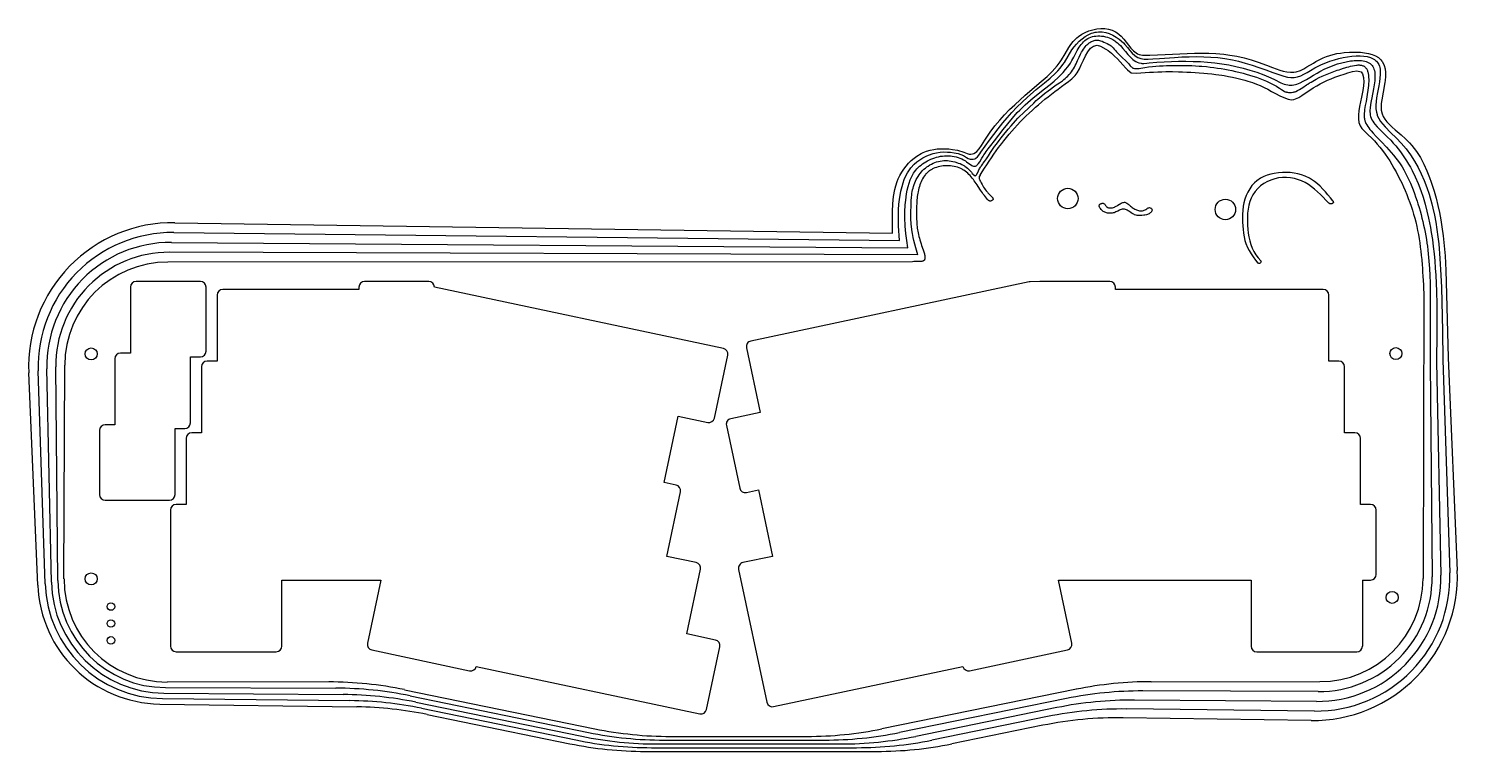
# Model space of a CAD drawing. Extents: x 1237 to 2260, y -732 to 1015.
# Drawn here: x 1865.1 to 2244.8, y 800.3 to 992.4 of the extents above; entities that cross this region are included whole.
import ezdxf

# ---------------------------------------------------------------- set-up
doc = ezdxf.new("R2010")
doc.units = 0

msp = doc.modelspace()

# ---------------------------------------------------------------- linework, layer by layer
for p, q in [((1903.69, 938.19), (2096.56, 936.08)), ((1904.02, 940.8), (2094.67, 938.06)), ((1903.09, 935.57), (2098.77, 934.17)), ((2099.99, 930.43), (1902.14, 930.34)), ((2101.41, 932.3), (1902.58, 932.97)), ((2235.92, 922.12), (2235.72, 846.26)), ((2239.28, 903.88), (2240.48, 847.2)), ((2241.01, 904.36), (2242.83, 847.78)), ((2242.4, 904.87), (2244.82, 848.44)), ((1867.57, 844.49), (1865.15, 900.92)), ((1869.53, 844.89), (1867.71, 901.47)), ((1871.17, 845.31), (1869.98, 901.99)), ((1872.85, 845.74), (1872.33, 902.49)), ((1874.53, 846.16), (1874.74, 902.94)), ((2237.6, 903.45), (2238.12, 846.7)), ((1901.52, 817.29), (1946.74, 817.14)), ((1944.88, 818.78), (1901.94, 818.76)), ((1965.02, 816.73), (2015.62, 806.35)), ((2143.57, 816.84), (2091.92, 806.32)), ((2163.49, 818.85), (2208.31, 818.86)), ((1899.96, 812.92), (1952.39, 812.17)), ((1900.69, 814.35), (1950.53, 813.82)), ((1901.09, 815.81), (1948.73, 815.44)), ((1966.51, 815.1), (2013.91, 805.37)), ((1968.05, 813.4), (2012.14, 804.36)), ((2140.97, 814.38), (2096.55, 805.34)), ((2207.37, 813.62), (2159.07, 813.97)), ((2207.87, 816.23), (2161.27, 816.39)), ((1969.56, 811.78), (2010.58, 803.36)), ((1971.06, 810.14), (2008.93, 802.37)), ((2138.4, 811.96), (2100.9, 804.33)), ((2135.89, 809.59), (2105.14, 803.33)), ((2205.94, 808.55), (2156.05, 809.26)), ((2206.85, 811.06), (2156.92, 811.6)), ((2134.67, 807.26), (2110.49, 802.34)), ((2030.68, 801.32), (2085.19, 801.32)), ((2032.24, 802.31), (2080.95, 802.31)), ((2034.02, 803.33), (2076.59, 803.33)), ((2035.73, 804.31), (2071.96, 804.31)), ((2029.03, 800.33), (2090.54, 800.33))]:
    msp.add_line(p, q)
at = {"color": 7, "linetype": 'Continuous', "lineweight": 25}
for p, q in [((1892.21, 923.71), (1892.21, 906.16)), ((1892.21, 923.71), (1892.21, 906.16)), ((1910.77, 925.21), (1893.71, 925.21)), ((1910.77, 925.21), (1893.71, 925.21)), ((1912.27, 906.65), (1912.27, 923.71)), ((1912.27, 906.65), (1912.27, 923.71)), ((1952.92, 923.07), (1916.73, 923.07)), ((1952.92, 923.07), (1916.73, 923.07)), ((1952.92, 923.71), (1952.92, 923.07)), ((1952.92, 923.71), (1952.92, 923.07)), ((1971.48, 925.21), (1954.42, 925.21)), ((1971.48, 925.21), (1954.42, 925.21)), ((1972.98, 923.7), (1972.98, 923.71)), ((1972.98, 923.7), (1972.98, 923.71)), ((2049.78, 907.37), (1972.98, 923.7)), ((2049.78, 907.37), (1972.98, 923.7)), ((2131.01, 925.07), (2057.07, 909.35)), ((2131.01, 925.07), (2057.07, 909.35)), ((2133.85, 925.21), (2131.26, 925.1)), ((2133.85, 925.21), (2131.26, 925.1)), ((2152.44, 925.21), (2133.91, 925.21)), ((2152.44, 925.21), (2133.91, 925.21)), ((2153.94, 923.07), (2153.94, 923.71)), ((2153.94, 923.07), (2153.94, 923.71)), ((2209.17, 923.07), (2153.94, 923.07)), ((2209.17, 923.07), (2153.94, 923.07)), ((1915.23, 921.57), (1915.23, 904.02)), ((1915.23, 921.57), (1915.23, 904.02)), ((2210.67, 904.02), (2210.67, 921.57)), ((2210.67, 904.02), (2210.67, 921.57)), ((2055.91, 907.58), (2059.56, 890.4)), ((2055.91, 907.58), (2059.56, 890.4)), ((1888.05, 904.66), (1888.05, 887.11)), ((1888.05, 904.66), (1888.05, 887.11)), ((1892.21, 906.16), (1889.55, 906.16)), ((1892.21, 906.16), (1889.55, 906.16)), ((1908.11, 905.15), (1910.77, 905.15)), ((1908.11, 887.6), (1908.11, 905.15)), ((1908.11, 905.15), (1910.77, 905.15)), ((1908.11, 887.6), (1908.11, 905.15)), ((1915.23, 904.02), (1912.57, 904.02)), ((1915.23, 904.02), (1912.57, 904.02)), ((2047.38, 888.91), (2050.93, 905.6)), ((2047.38, 888.91), (2050.93, 905.6)), ((2213.34, 904.02), (2210.67, 904.02)), ((2213.34, 904.02), (2210.67, 904.02)), ((1911.07, 902.52), (1911.07, 884.97)), ((1911.07, 902.52), (1911.07, 884.97)), ((2214.84, 884.97), (2214.84, 902.52)), ((2214.84, 884.97), (2214.84, 902.52)), ((2034, 871.77), (2037.75, 889.42)), ((2034, 871.77), (2037.75, 889.42)), ((2037.75, 889.42), (2045.6, 887.75)), ((2037.75, 889.42), (2045.6, 887.75)), ((2059.56, 890.4), (2051.72, 888.73)), ((2059.56, 890.4), (2051.72, 888.73)), ((1883.98, 885.61), (1883.98, 868.55)), ((1883.98, 885.61), (1883.98, 868.55)), ((1888.05, 887.11), (1885.48, 887.11)), ((1888.05, 887.11), (1885.48, 887.11)), ((1904.04, 886.1), (1906.61, 886.1)), ((1904.04, 868.55), (1904.04, 886.1)), ((1904.04, 886.1), (1906.61, 886.1)), ((1904.04, 868.55), (1904.04, 886.1)), ((1911.07, 884.97), (1908.5, 884.97)), ((1911.07, 884.97), (1908.5, 884.97)), ((2050.56, 886.96), (2054.11, 870.27)), ((2050.56, 886.96), (2054.11, 870.27)), ((2217.6, 884.97), (2214.84, 884.97)), ((2217.6, 884.97), (2214.84, 884.97)), ((1907, 883.47), (1907, 865.92)), ((1907, 883.47), (1907, 865.92)), ((2219.1, 865.92), (2219.1, 883.47)), ((2219.1, 865.92), (2219.1, 883.47)), ((2037.2, 871.09), (2034, 871.77)), ((2037.2, 871.09), (2034, 871.77)), ((2055.89, 869.11), (2059.08, 869.79)), ((2055.89, 869.11), (2059.08, 869.79)), ((2059.08, 869.79), (2062.83, 852.15)), ((2059.08, 869.79), (2062.83, 852.15)), ((1885.48, 867.05), (1902.54, 867.05)), ((1885.48, 867.05), (1902.54, 867.05)), ((1907, 865.92), (1904.33, 865.92)), ((1907, 865.92), (1904.33, 865.92)), ((2034.7, 852.15), (2038.35, 869.32)), ((2034.7, 852.15), (2038.35, 869.32)), ((2221.78, 865.92), (2219.1, 865.92)), ((2221.78, 865.92), (2219.1, 865.92)), ((1902.83, 864.42), (1902.83, 828.31)), ((1902.83, 864.42), (1902.83, 828.31)), ((2223.28, 847.36), (2223.28, 864.42)), ((2223.28, 847.36), (2223.28, 864.42)), ((2042.55, 850.48), (2034.7, 852.15)), ((2042.55, 850.48), (2034.7, 852.15)), ((2062.83, 852.15), (2054.98, 850.48)), ((2062.83, 852.15), (2054.98, 850.48)), ((2040.05, 831.54), (2043.7, 848.71)), ((2040.05, 831.54), (2043.7, 848.71)), ((2053.82, 848.7), (2061.33, 813.38)), ((2053.82, 848.7), (2061.33, 813.38)), ((1932.43, 845.86), (1958.73, 845.86)), ((1932.43, 828.31), (1932.43, 845.86)), ((1932.43, 845.86), (1958.73, 845.86)), ((1932.43, 828.31), (1932.43, 845.86)), ((1958.73, 845.86), (1955.17, 829.07)), ((1958.73, 845.86), (1955.17, 829.07)), ((2138.79, 845.86), (2190, 845.86)), ((2142.36, 829.07), (2138.79, 845.86)), ((2138.79, 845.86), (2190, 845.86)), ((2142.36, 829.07), (2138.79, 845.86)), ((2190, 845.86), (2190, 828.26)), ((2190, 845.86), (2190, 828.26)), ((2219.6, 845.86), (2219.6, 828.26)), ((2219.6, 845.86), (2221.78, 845.86)), ((2219.6, 845.86), (2219.6, 828.26)), ((2219.6, 845.86), (2221.78, 845.86)), ((2047.69, 829.91), (2040.05, 831.54)), ((2047.69, 829.91), (2040.05, 831.54)), ((2045.29, 811.45), (2048.84, 828.14)), ((2045.29, 811.45), (2048.84, 828.14)), ((1904.33, 826.81), (1930.93, 826.81)), ((1904.33, 826.81), (1930.93, 826.81)), ((1956.32, 827.29), (1982.32, 821.76)), ((1956.32, 827.29), (1982.32, 821.76)), ((2115.2, 821.76), (2141.2, 827.29)), ((2115.2, 821.76), (2141.2, 827.29)), ((2191.5, 826.76), (2218.1, 826.76)), ((2191.5, 826.76), (2218.1, 826.76)), ((1984.1, 822.92), (2043.51, 810.29)), ((1984.1, 822.92), (1984.1, 822.92)), ((1984.1, 822.92), (2043.51, 810.29)), ((1984.1, 822.92), (1984.1, 822.92)), ((2063.11, 812.22), (2113.42, 822.91)), ((2063.11, 812.22), (2113.42, 822.91))]:
    msp.add_line(p, q, dxfattribs=at)
for points in [[(2094.67, 938.06), (2094.75, 943.78), (2094.84, 945.81), (2095.02, 947.75), (2095.36, 949.66), (2095.6, 950.6), (2095.97, 951.75), (2096.26, 952.45), (2096.69, 953.35), (2097.18, 954.22), (2097.73, 955.06), (2098.33, 955.86), (2098.98, 956.61), (2099.69, 957.31), (2100.43, 957.96), (2101.22, 958.53), (2102.33, 959.19), (2102.9, 959.47), (2103.79, 959.82), (2104.71, 960.09), (2105.66, 960.28), (2106.62, 960.4), (2107.6, 960.44), (2108.6, 960.41), (2109.7, 960.4), (2110.63, 960.29), (2112, 960.07), (2113.65, 959.56), (2114.56, 959.17), (2115.11, 959.02), (2115.56, 959.02), (2116.01, 959.1), (2116.37, 959.24), (2116.74, 959.45), (2117.09, 959.73), (2117.74, 960.44), (2118.35, 961.28), (2119.24, 962.71), (2120.7, 964.88), (2121.93, 966.52), (2123.2, 968.04), (2124.5, 969.48), (2125.84, 970.85), (2127.21, 972.16), (2130.01, 974.66), (2134.24, 978.3), (2135.78, 979.67), (2137.17, 981.02), (2138.47, 982.47), (2139.27, 983.54), (2139.6, 984.04), (2140.59, 985.71), (2141.59, 987.38), (2142.13, 988.18), (2142.73, 988.95), (2143.72, 989.95), (2144.16, 990.31), (2145.02, 990.88), (2145.95, 991.37), (2146.93, 991.77), (2147.96, 992.08), (2149.01, 992.29), (2150.06, 992.39), (2151.1, 992.37), (2152.1, 992.23), (2153.06, 991.96), (2153.96, 991.55), (2154.45, 991.24), (2155.5, 990.33), (2156.17, 989.57), (2156.8, 988.76), (2158.05, 987.18), (2158.72, 986.49), (2159.45, 985.93), (2159.84, 985.71), (2160.28, 985.52), (2160.7, 985.41), (2161.16, 985.33), (2162.14, 985.28), (2163.14, 985.3), (2167.16, 985.48), (2171.09, 985.7), (2174.96, 985.86), (2176.87, 985.89), (2178.76, 985.86), (2180.65, 985.77), (2182.75, 985.58), (2184.4, 985.36), (2186.26, 985.02), (2188.13, 984.6), (2190, 984.09), (2191.88, 983.49), (2194.08, 982.7), (2195.7, 982.06), (2197.63, 981.36), (2198.58, 981.09), (2199.52, 980.89), (2200.46, 980.79), (2201.37, 980.81), (2201.99, 980.91), (2203.15, 981.28), (2204.02, 981.69), (2204.87, 982.18), (2206.57, 983.24), (2207.2, 983.62), (2208.27, 984.2), (2209.14, 984.6), (2210.02, 984.95), (2210.92, 985.26), (2211.84, 985.52), (2212.78, 985.73), (2213.75, 985.89), (2214.75, 986.02), (2216.15, 986.12), (2216.86, 986.14), (2217.96, 986.14), (2219.06, 986.09), (2220.14, 985.96), (2221.18, 985.77), (2222.16, 985.5), (2223.06, 985.13), (2223.85, 984.67), (2224.52, 984.09), (2224.8, 983.76), (2224.97, 983.52), (2225.41, 982.59), (2225.64, 981.68), (2225.74, 980.7), (2225.74, 979.67), (2225.65, 978.61), (2225.58, 978.03), (2225.11, 975.46), (2224.73, 973.46), (2224.6, 972.5), (2224.55, 971.57), (2224.6, 970.69), (2224.83, 969.7), (2225.1, 969.05), (2225.55, 968.29), (2226.11, 967.57), (2226.76, 966.87), (2227.49, 966.19), (2228.26, 965.52), (2229.86, 964.18), (2231.07, 963.12), (2232.11, 962.06), (2232.77, 961.31), (2233.96, 959.74), (2235.01, 958.1), (2235.92, 956.39), (2236.72, 954.63), (2237.43, 952.83), (2237.87, 951.6), (2238.64, 949.16), (2239.16, 947.29), (2239.63, 945.4), (2240.04, 943.51), (2240.41, 941.6), (2240.72, 939.68), (2241.04, 937.36), (2241.55, 931.97), (2241.76, 928.1), (2241.97, 921.85), (2242.4, 904.87)], [(2096.56, 936.08), (2096.34, 939.94), (2096.29, 941.86), (2096.32, 944.21), (2096.42, 945.7), (2096.65, 947.61), (2096.81, 948.56), (2096.95, 949.22), (2097.24, 950.47), (2097.52, 951.41), (2097.84, 952.33), (2098.23, 953.22), (2098.67, 954.08), (2099.19, 954.89), (2099.56, 955.37), (2100.45, 956.34), (2101.19, 956.98), (2101.98, 957.55), (2102.81, 958.06), (2103.68, 958.51), (2104.26, 958.75), (2105.49, 959.18), (2106.41, 959.41), (2107.35, 959.55), (2108.31, 959.61), (2109.29, 959.58), (2110.16, 959.56), (2111.1, 959.39), (2112.18, 959.17), (2113.56, 958.64), (2114.35, 958.17), (2114.84, 957.91), (2115.31, 957.72), (2115.77, 957.66), (2116.19, 957.69), (2116.59, 957.8), (2116.82, 957.92), (2117.3, 958.34), (2117.89, 959.1), (2118.21, 959.55), (2119.38, 961.17), (2120.52, 962.75), (2121.64, 964.28), (2122.78, 965.78), (2124.04, 967.34), (2125.18, 968.68), (2126.46, 970.09), (2127.79, 971.48), (2129.17, 972.83), (2130.6, 974.15), (2132.92, 976.17), (2135.1, 977.94), (2136.59, 979.19), (2138, 980.5), (2138.67, 981.18), (2139.29, 981.89), (2139.99, 982.8), (2140.41, 983.41), (2141.39, 985.05), (2142.41, 986.7), (2142.98, 987.5), (2143.62, 988.27), (2144.32, 989), (2145.08, 989.67), (2145.88, 990.26), (2146.73, 990.75), (2147.62, 991.14), (2148.08, 991.28), (2148.54, 991.4), (2148.95, 991.47), (2149.47, 991.51), (2149.95, 991.52), (2150.42, 991.49), (2151.38, 991.33), (2152.32, 991.05), (2153.24, 990.65), (2154.13, 990.15), (2154.97, 989.56), (2156.09, 988.56), (2156.48, 988.14), (2157.15, 987.36), (2157.79, 986.57), (2158.44, 985.84), (2159.12, 985.21), (2159.49, 984.94), (2159.87, 984.72), (2160.17, 984.58), (2160.71, 984.41), (2161.17, 984.33), (2161.64, 984.28), (2162.63, 984.27), (2163.86, 984.34), (2165.68, 984.47), (2169.67, 984.73), (2171.64, 984.84), (2173.59, 984.91), (2175.51, 984.93), (2177.41, 984.91), (2179.3, 984.83), (2181.17, 984.68), (2183.02, 984.45), (2185.09, 984.08), (2186.67, 983.72), (2188.48, 983.22), (2190.29, 982.66), (2192.11, 982.04), (2193.95, 981.39), (2195.83, 980.71), (2196.81, 980.36), (2198.7, 979.74), (2199.65, 979.5), (2200.58, 979.37), (2201.03, 979.35), (2201.43, 979.37), (2201.92, 979.44), (2202.35, 979.54), (2203.19, 979.83), (2204.03, 980.24), (2204.88, 980.72), (2205.76, 981.24), (2206.99, 981.94), (2207.69, 982.3), (2208.74, 982.8), (2209.84, 983.26), (2210.98, 983.69), (2212.15, 984.07), (2213.32, 984.4), (2214.5, 984.68), (2215.67, 984.9), (2216.81, 985.06), (2217.91, 985.15), (2218.97, 985.16), (2219.96, 985.1), (2220.89, 984.95), (2221.72, 984.71), (2222.11, 984.56), (2222.46, 984.38), (2222.79, 984.18), (2223.09, 983.95), (2223.36, 983.69), (2223.6, 983.41), (2223.8, 983.1), (2223.96, 982.8), (2224.11, 982.4), (2224.21, 982.01), (2224.28, 981.6), (2224.32, 981.16), (2224.32, 980.23), (2224.25, 979.24), (2224.11, 978.21), (2223.94, 977.15), (2223.62, 975.43), (2223.38, 974), (2223.25, 972.99), (2223.18, 972.02), (2223.2, 971.08), (2223.32, 970.18), (2223.49, 969.53), (2223.56, 969.32), (2223.93, 968.5), (2224.41, 967.72), (2224.98, 966.97), (2225.63, 966.24), (2227.06, 964.82), (2228.66, 963.28), (2229.93, 961.93), (2231.2, 960.4), (2232.37, 958.81), (2233.43, 957.17), (2234.39, 955.49), (2235.25, 953.76), (2236.03, 952), (2236.72, 950.2), (2237.34, 948.38), (2238.07, 945.81), (2238.35, 944.67), (2238.76, 942.8), (2239.11, 940.91), (2239.4, 939), (2239.66, 937.09), (2239.87, 935.17), (2240.19, 931.32), (2240.44, 926.9), (2240.59, 923.6), (2240.72, 919.74), (2240.89, 912.04), (2241.01, 904.36)], [(2098.77, 934.17), (2098.49, 936.07), (2098.25, 937.97), (2098.07, 939.86), (2098.04, 940.37), (2097.99, 941.76), (2097.99, 942.71), (2098.01, 943.67), (2098.12, 945.58), (2098.24, 946.8), (2098.46, 948.49), (2098.63, 949.45), (2098.84, 950.4), (2099.11, 951.33), (2099.44, 952.24), (2099.84, 953.11), (2100.32, 953.94), (2100.59, 954.34), (2100.91, 954.76), (2101.2, 955.09), (2101.55, 955.45), (2101.91, 955.79), (2102.29, 956.12), (2102.7, 956.43), (2103.11, 956.72), (2103.55, 957), (2104, 957.25), (2104.94, 957.7), (2105.43, 957.9), (2105.93, 958.07), (2106.43, 958.22), (2106.95, 958.35), (2107.46, 958.45), (2107.99, 958.53), (2108.51, 958.58), (2109.04, 958.6), (2109.56, 958.6), (2110.09, 958.57), (2110.61, 958.51), (2111.13, 958.42), (2111.64, 958.3), (2112.15, 958.15), (2112.65, 957.97), (2113.14, 957.76), (2113.62, 957.51), (2114.08, 957.23), (2114.41, 957.01), (2114.98, 956.58), (2115.4, 956.26), (2115.81, 956), (2116, 955.9), (2116.2, 955.83), (2116.46, 955.79), (2116.57, 955.8), (2116.74, 955.84), (2116.92, 955.92), (2117.09, 956.03), (2117.25, 956.17), (2117.57, 956.52), (2117.88, 956.95), (2118.47, 957.92), (2118.78, 958.45), (2119.03, 958.86), (2119.31, 959.29), (2119.59, 959.69), (2120.15, 960.44), (2120.85, 961.35), (2121.82, 962.59), (2122.96, 964.08), (2124.13, 965.59), (2125.33, 967.1), (2126.58, 968.6), (2127.88, 970.05), (2128.55, 970.75), (2129.5, 971.69), (2129.94, 972.1), (2130.66, 972.74), (2132.13, 973.97), (2135.13, 976.34), (2136.62, 977.53), (2137.72, 978.45), (2138.77, 979.4), (2139.45, 980.06), (2140.11, 980.75), (2140.73, 981.48), (2141.32, 982.24), (2141.98, 983.21), (2142.39, 983.91), (2142.88, 984.79), (2143.83, 986.57), (2144.34, 987.41), (2144.88, 988.19), (2145.18, 988.55), (2145.49, 988.89), (2145.82, 989.2), (2146.18, 989.48), (2146.66, 989.78), (2146.96, 989.93), (2147.39, 990.1), (2147.84, 990.24), (2148.31, 990.34), (2148.79, 990.41), (2149.29, 990.44), (2149.79, 990.44), (2150.29, 990.4), (2150.8, 990.33), (2151.31, 990.23), (2151.81, 990.09), (2152.3, 989.92), (2152.78, 989.71), (2153.24, 989.48), (2153.83, 989.12), (2154.11, 988.91), (2154.52, 988.59), (2154.9, 988.24), (2155.27, 987.87), (2155.97, 987.09), (2156.64, 986.29), (2157.29, 985.51), (2157.94, 984.79), (2158.28, 984.45), (2158.62, 984.15), (2158.98, 983.88), (2159.35, 983.64), (2159.74, 983.45), (2160.14, 983.3), (2160.78, 983.17), (2161.02, 983.15), (2161.5, 983.15), (2162.33, 983.22), (2162.96, 983.27), (2164.92, 983.42), (2166.88, 983.55), (2168.82, 983.64), (2170.76, 983.7), (2172.7, 983.71), (2174.62, 983.68), (2176.54, 983.61), (2178.45, 983.48), (2180.35, 983.29), (2182.24, 983.04), (2184.13, 982.73), (2186, 982.35), (2187.87, 981.9), (2189.72, 981.37), (2191.56, 980.77), (2193.4, 980.07), (2195.22, 979.3), (2196.22, 978.83), (2197.93, 978.01), (2198.37, 977.82), (2198.81, 977.66), (2199.25, 977.53), (2199.74, 977.42), (2200.11, 977.38), (2200.53, 977.36), (2200.95, 977.39), (2201.37, 977.45), (2201.79, 977.54), (2202.2, 977.66), (2202.62, 977.81), (2203.04, 977.99), (2203.88, 978.41), (2204.75, 978.9), (2205.64, 979.43), (2206.56, 980), (2207.53, 980.57), (2208.25, 980.97), (2209.62, 981.65), (2210.73, 982.14), (2211.86, 982.59), (2213.01, 982.98), (2214.16, 983.32), (2215.28, 983.59), (2216.39, 983.79), (2216.92, 983.86), (2217.44, 983.91), (2217.95, 983.94), (2218.45, 983.94), (2218.92, 983.93), (2219.38, 983.89), (2219.82, 983.82), (2220.23, 983.73), (2220.62, 983.61), (2220.99, 983.47), (2221.32, 983.3), (2221.63, 983.09), (2221.91, 982.86), (2222.15, 982.6), (2222.38, 982.27), (2222.53, 981.98), (2222.67, 981.62), (2222.78, 981.24), (2222.86, 980.83), (2222.91, 980.4), (2222.94, 979.94), (2222.94, 979.47), (2222.88, 978.47), (2222.76, 977.43), (2222.58, 976.37), (2222.12, 974.03), (2221.94, 973.18), (2221.76, 972.18), (2221.64, 971.21), (2221.61, 970.74), (2221.61, 970.28), (2221.64, 969.83), (2221.7, 969.4), (2221.78, 969.07), (2221.95, 968.56), (2222.13, 968.16), (2222.35, 967.77), (2222.6, 967.38), (2222.88, 967.01), (2223.5, 966.27), (2224.19, 965.56), (2225.67, 964.14), (2226.18, 963.66), (2227.13, 962.7), (2227.81, 961.95), (2228.46, 961.19), (2229.09, 960.42), (2229.7, 959.63), (2230.27, 958.84), (2230.82, 958.03), (2231.35, 957.21), (2231.86, 956.38), (2232.34, 955.54), (2232.79, 954.69), (2233.64, 952.96), (2234.41, 951.19), (2235.1, 949.4), (2235.72, 947.58), (2236.26, 945.74), (2236.75, 943.88), (2237.18, 942.01), (2237.67, 939.54), (2237.89, 938.24), (2238.18, 936.35), (2238.43, 934.45), (2238.64, 932.55), (2238.81, 930.64), (2238.96, 928.73), (2239.08, 926.83), (2239.26, 922.53), (2239.34, 919.18), (2239.37, 915.36), (2239.37, 911.53), (2239.28, 903.88)], [(2101.41, 932.3), (2100.89, 934.17), (2100.64, 935.1), (2100.41, 936.04), (2100.22, 936.85), (2100, 937.94), (2099.84, 938.9), (2099.72, 939.86), (2099.67, 940.34), (2099.65, 940.64), (2099.59, 941.79), (2099.58, 942.76), (2099.6, 943.73), (2099.65, 945.27), (2099.7, 946.64), (2099.77, 947.61), (2099.82, 948.09), (2099.88, 948.57), (2099.97, 949.14), (2100.05, 949.53), (2100.17, 950), (2100.3, 950.47), (2100.45, 950.93), (2100.62, 951.39), (2100.81, 951.84), (2101.02, 952.28), (2101.32, 952.82), (2101.51, 953.12), (2101.78, 953.53), (2102.07, 953.92), (2102.38, 954.29), (2102.72, 954.65), (2103.07, 954.99), (2103.44, 955.31), (2103.82, 955.61), (2104.19, 955.87), (2104.65, 956.15), (2105.08, 956.39), (2105.53, 956.6), (2105.98, 956.79), (2106.45, 956.95), (2106.92, 957.08), (2107.4, 957.19), (2107.89, 957.26), (2108.37, 957.3), (2108.69, 957.31), (2109.33, 957.3), (2109.81, 957.25), (2110.29, 957.17), (2110.77, 957.07), (2111.25, 956.96), (2111.54, 956.88), (2112.2, 956.67), (2112.66, 956.5), (2113.11, 956.31), (2113.53, 956.1), (2113.81, 955.93), (2113.93, 955.86), (2114.31, 955.59), (2114.66, 955.3), (2115, 954.97), (2115.33, 954.61), (2115.67, 954.22), (2115.91, 953.92), (2116.2, 953.58), (2116.29, 953.48), (2116.38, 953.41), (2116.47, 953.34), (2116.58, 953.3), (2116.64, 953.29), (2116.72, 953.3), (2116.79, 953.33), (2116.87, 953.38), (2116.94, 953.45), (2117.02, 953.54), (2117.09, 953.64), (2117.16, 953.76), (2117.29, 954.01), (2117.55, 954.58), (2117.67, 954.83), (2117.81, 955.11), (2117.94, 955.34), (2118.07, 955.55), (2118.2, 955.75), (2118.33, 955.94), (2118.7, 956.45), (2118.85, 956.66), (2119.12, 957.03), (2119.66, 957.8), (2120.2, 958.6), (2120.74, 959.42), (2121.3, 960.25), (2121.86, 961.07), (2122.32, 961.7), (2123.03, 962.64), (2123.62, 963.4), (2123.96, 963.83), (2125.47, 965.64), (2126.28, 966.58), (2127.38, 967.84), (2128.04, 968.55), (2128.5, 969.03), (2129.41, 969.92), (2131.03, 971.44), (2132.23, 972.58), (2132.93, 973.25), (2133.38, 973.65), (2134.4, 974.52), (2135.15, 975.13), (2136.04, 975.82), (2136.69, 976.3), (2137.48, 976.87), (2138.25, 977.41), (2139.08, 977.98), (2139.87, 978.54), (2140.26, 978.83), (2140.63, 979.14), (2140.99, 979.46), (2141.2, 979.65), (2141.67, 980.15), (2141.98, 980.52), (2142.28, 980.91), (2142.56, 981.31), (2142.82, 981.72), (2143.07, 982.14), (2143.3, 982.57), (2143.52, 983), (2143.92, 983.89), (2144.31, 984.78), (2144.7, 985.6), (2144.94, 986.08), (2145.17, 986.49), (2145.43, 986.9), (2145.72, 987.3), (2145.93, 987.57), (2146.21, 987.88), (2146.4, 988.06), (2146.59, 988.24), (2146.79, 988.4), (2146.99, 988.56), (2147.2, 988.71), (2147.42, 988.85), (2147.64, 988.97), (2147.86, 989.07), (2148.09, 989.16), (2148.32, 989.24), (2148.55, 989.29), (2148.78, 989.32), (2149.07, 989.33), (2149.25, 989.32), (2149.49, 989.29), (2149.72, 989.24), (2149.96, 989.17), (2150.42, 989.01), (2150.91, 988.8), (2151.34, 988.62), (2151.78, 988.41), (2152.2, 988.18), (2152.41, 988.06), (2152.55, 987.96), (2152.79, 987.78), (2152.97, 987.62), (2153.32, 987.28), (2153.65, 986.93), (2153.98, 986.56), (2154.27, 986.24), (2154.64, 985.84), (2155.33, 985.16), (2155.79, 984.72), (2156.72, 983.84), (2157.06, 983.49), (2157.41, 983.1), (2157.71, 982.72), (2157.88, 982.53), (2158.04, 982.34), (2158.21, 982.18), (2158.4, 982.03), (2158.6, 981.9), (2158.8, 981.83), (2159.02, 981.77), (2159.25, 981.75), (2159.49, 981.74), (2159.74, 981.76), (2159.99, 981.78), (2160.25, 981.82), (2160.73, 981.9), (2161.28, 982), (2161.79, 982.08), (2162.79, 982.21), (2163.77, 982.32), (2164.73, 982.41), (2165.68, 982.47), (2166.63, 982.52), (2167.57, 982.56), (2168.51, 982.58), (2169.23, 982.59), (2170.42, 982.6), (2171.38, 982.6), (2172.35, 982.59), (2173.32, 982.57), (2174.29, 982.54), (2175.27, 982.49), (2176.24, 982.43), (2176.9, 982.39), (2178.19, 982.27), (2179.16, 982.17), (2180.12, 982.05), (2181.08, 981.91), (2182.04, 981.77), (2183, 981.6), (2183.95, 981.42), (2184.9, 981.23), (2185.85, 981.02), (2186.79, 980.8), (2187.93, 980.51), (2188.66, 980.31), (2189.59, 980.05), (2190.51, 979.76), (2191.43, 979.46), (2192.34, 979.13), (2193.24, 978.77), (2194.13, 978.39), (2195.01, 977.98), (2195.88, 977.53), (2196.74, 977.05), (2197.16, 976.79), (2197.58, 976.53), (2198.12, 976.17), (2198.84, 975.73), (2199.09, 975.62), (2199.31, 975.55), (2199.45, 975.51), (2199.72, 975.45), (2199.92, 975.43), (2200.13, 975.41), (2200.34, 975.4), (2200.55, 975.4), (2200.78, 975.41), (2201.12, 975.47), (2201.27, 975.49), (2201.46, 975.54), (2201.71, 975.6), (2201.93, 975.68), (2202.39, 975.91), (2202.85, 976.17), (2203.32, 976.46), (2203.78, 976.76), (2204.76, 977.41), (2205.13, 977.65), (2205.57, 977.93), (2206, 978.19), (2206.43, 978.45), (2206.85, 978.69), (2207.27, 978.92), (2208.11, 979.35), (2208.94, 979.76), (2209.78, 980.13), (2210.64, 980.49), (2211.52, 980.82), (2212.43, 981.15), (2212.9, 981.31), (2213.38, 981.47), (2213.87, 981.63), (2214.55, 981.85), (2214.89, 981.95), (2215.42, 982.11), (2215.95, 982.26), (2216.47, 982.4), (2217, 982.52), (2217.51, 982.62), (2218, 982.69), (2218.24, 982.71), (2218.47, 982.72), (2218.7, 982.72), (2218.91, 982.71), (2219.12, 982.69), (2219.32, 982.66), (2219.51, 982.61), (2219.75, 982.53), (2219.86, 982.48), (2220.02, 982.39), (2220.16, 982.29), (2220.3, 982.17), (2220.42, 982.05), (2220.54, 981.91), (2220.65, 981.76), (2220.74, 981.59), (2220.83, 981.42), (2220.91, 981.23), (2220.98, 981.04), (2221.04, 980.84), (2221.09, 980.62), (2221.14, 980.4), (2221.18, 980.17), (2221.21, 979.93), (2221.25, 979.43), (2221.26, 978.91), (2221.26, 978.37), (2221.23, 977.8), (2221.19, 977.22), (2221.13, 976.63), (2221.06, 976.03), (2220.88, 974.83), (2220.68, 973.63), (2220.57, 973.05), (2220.43, 972.31), (2220.36, 971.92), (2220.27, 971.39), (2220.19, 970.87), (2220.12, 970.37), (2220.08, 969.88), (2220.06, 969.4), (2220.07, 968.94), (2220.09, 968.72), (2220.12, 968.49), (2220.16, 968.27), (2220.21, 968.05), (2220.27, 967.84), (2220.31, 967.73), (2220.43, 967.41), (2220.52, 967.2), (2220.75, 966.79), (2221.01, 966.38), (2221.29, 965.99), (2221.6, 965.59), (2221.93, 965.21), (2222.44, 964.64), (2223.29, 963.72), (2223.98, 963), (2224.66, 962.28), (2226, 960.88), (2226.65, 960.17), (2227.28, 959.46), (2227.9, 958.73), (2228.5, 957.99), (2229.21, 957.04), (2229.61, 956.45), (2230.13, 955.65), (2230.62, 954.82), (2231.08, 953.97), (2231.52, 953.11), (2231.94, 952.23), (2232.34, 951.34), (2232.72, 950.43), (2233.08, 949.52), (2233.42, 948.6), (2233.74, 947.67), (2234.12, 946.52), (2234.35, 945.8), (2234.64, 944.87), (2234.91, 943.93), (2235.17, 942.99), (2235.41, 942.05), (2235.64, 941.1), (2235.86, 940.16), (2236.06, 939.21), (2236.25, 938.27), (2236.43, 937.32), (2236.59, 936.36), (2236.74, 935.41), (2236.86, 934.54), (2236.99, 933.49), (2237.1, 932.53), (2237.19, 931.57), (2237.28, 930.61), (2237.35, 929.64), (2237.41, 928.68), (2237.51, 926.74), (2237.57, 924.8), (2237.61, 922.86), (2237.63, 920.91), (2237.63, 916.47), (2237.62, 911.2), (2237.6, 903.45)], [(2117.97, 953.4), (2118.57, 954.34), (2119.17, 955.28), (2119.77, 956.21), (2120.39, 957.14), (2121, 958.06), (2121.63, 958.98), (2122.27, 959.89), (2122.92, 960.79), (2123.74, 961.89), (2124.27, 962.57), (2124.97, 963.43), (2125.68, 964.29), (2126.41, 965.14), (2127.16, 965.97), (2127.91, 966.79), (2128.68, 967.59), (2129.47, 968.39), (2130.26, 969.17), (2131.06, 969.94), (2131.88, 970.7), (2132.73, 971.47), (2133.53, 972.17), (2134.37, 972.89), (2135.22, 973.59), (2136.08, 974.29), (2136.95, 974.98), (2137.83, 975.65), (2138.72, 976.33), (2139.63, 976.99), (2140.62, 977.71), (2141.46, 978.32), (2142.35, 979.01), (2143.29, 979.95), (2143.79, 980.63), (2144.38, 981.67), (2144.89, 982.76), (2145.43, 983.97), (2146, 985.16), (2146.62, 986.25), (2147.31, 987.15), (2148.09, 987.75), (2149.07, 987.96), (2149.97, 987.75), (2151.45, 986.93), (2151.99, 986.55), (2152.88, 985.84), (2153.7, 985.1), (2154.48, 984.33), (2155.22, 983.54), (2155.96, 982.72), (2156.71, 981.89), (2157.14, 981.44), (2158.12, 980.64), (2159.65, 980.55), (2160.74, 980.64), (2161.88, 980.72), (2163, 980.79), (2164.11, 980.84), (2165.21, 980.89), (2166.3, 980.92), (2167.39, 980.94), (2168.49, 980.94), (2169.1, 980.94), (2170.69, 980.92), (2171.8, 980.89), (2172.91, 980.84), (2174.03, 980.79), (2175.14, 980.72), (2176.25, 980.65), (2177.46, 980.55), (2178.47, 980.46), (2179.58, 980.34), (2180.68, 980.21), (2182.26, 979.99), (2182.89, 979.89), (2183.99, 979.69), (2185.09, 979.47), (2186.18, 979.23), (2187.26, 978.96), (2188.33, 978.67), (2189.19, 978.41), (2190.41, 978.02), (2191.43, 977.64), (2192.44, 977.23), (2193.46, 976.77), (2194.47, 976.25), (2195.46, 975.69), (2196.54, 975.12), (2197.66, 974.55), (2198.75, 974.05), (2199.85, 973.67), (2200.71, 973.49), (2201.39, 973.54), (2202.7, 974.09), (2203.52, 974.62), (2204.63, 975.38), (2205.58, 976.01), (2206.52, 976.62), (2207.46, 977.2), (2208.4, 977.74), (2209.24, 978.18), (2210.29, 978.67), (2211.26, 979.07), (2212.27, 979.45), (2213.33, 979.83), (2214.97, 980.38), (2215.7, 980.62), (2216.95, 980.97), (2218.1, 981.14), (2219.24, 980.87), (2219.64, 980.4), (2219.93, 979.42), (2219.98, 978.18), (2219.81, 976.51), (2219.64, 975.47), (2219.38, 974.17), (2219.1, 972.91), (2218.84, 971.71), (2218.64, 970.56), (2218.52, 969.47), (2218.52, 968.44), (2218.66, 967.47), (2219, 966.56), (2219.42, 965.87), (2220.31, 964.92), (2221.15, 964.14), (2221.98, 963.35), (2222.77, 962.54), (2223.53, 961.7), (2224.25, 960.84), (2224.95, 959.96), (2225.61, 959.06), (2226.24, 958.15), (2226.85, 957.22), (2227.43, 956.27), (2227.99, 955.32), (2228.53, 954.34), (2229.05, 953.36), (2229.7, 952.05), (2230.03, 951.36), (2230.49, 950.35), (2230.94, 949.33), (2231.37, 948.3), (2231.78, 947.26), (2232.17, 946.22), (2232.54, 945.16), (2232.89, 944.11), (2233.21, 943.04), (2233.51, 941.97), (2233.76, 941.03), (2234.05, 939.81), (2234.28, 938.72), (2234.48, 937.63), (2234.67, 936.53), (2234.84, 935.43), (2234.99, 934.33), (2235.13, 933.22), (2235.25, 932.11), (2235.36, 931), (2235.48, 929.55), (2235.54, 928.78), (2235.61, 927.67), (2235.68, 926.56), (2235.75, 925.45), (2235.81, 924.34), (2235.86, 923.23), (2235.92, 922.12)], [(2117.97, 953.4), (2117.84, 953.21), (2117.79, 953.11), (2117.75, 953.01), (2117.71, 952.89), (2117.71, 952.81), (2117.71, 952.7), (2117.73, 952.6), (2117.76, 952.49), (2117.8, 952.39), (2117.95, 952.06), (2118.1, 951.76), (2118.3, 951.37), (2118.5, 950.99), (2118.71, 950.63), (2118.92, 950.27), (2119.14, 949.93), (2119.38, 949.59), (2119.64, 949.25), (2119.92, 948.91), (2120.07, 948.74), (2120.23, 948.56), (2120.4, 948.39), (2120.58, 948.21), (2120.82, 947.97), (2120.96, 947.84), (2121.15, 947.66), (2121.24, 947.56), (2121.31, 947.47), (2121.37, 947.38), (2121.42, 947.28), (2121.45, 947.19), (2121.45, 947.1), (2121.44, 947.01), (2121.39, 946.92), (2121.33, 946.84), (2121.24, 946.76), (2121.14, 946.69), (2121.04, 946.63), (2120.92, 946.59), (2120.79, 946.56), (2120.7, 946.55), (2120.59, 946.56), (2120.49, 946.59), (2120.39, 946.62), (2120.3, 946.68), (2120.2, 946.74), (2120.11, 946.81), (2120.03, 946.89), (2119.86, 947.07), (2119.68, 947.29), (2119.4, 947.64), (2119.12, 948.01), (2118.85, 948.38), (2118.6, 948.73), (2118.36, 949.09), (2118.13, 949.44), (2117.48, 950.44), (2117.21, 950.87), (2116.72, 951.59), (2116.46, 951.95), (2116.2, 952.31), (2115.92, 952.66), (2115.64, 953), (2115.34, 953.33), (2115.03, 953.65), (2114.7, 953.96), (2114.36, 954.25), (2114.01, 954.52), (2113.63, 954.76), (2113.44, 954.88), (2113.24, 954.99), (2112.83, 955.19), (2112.41, 955.37), (2111.97, 955.53), (2111.52, 955.66), (2111.06, 955.77), (2110.59, 955.85), (2110.12, 955.91), (2109.65, 955.95), (2109.17, 955.96), (2108.69, 955.94), (2108.22, 955.91), (2107.75, 955.85), (2107.29, 955.76), (2106.84, 955.65), (2106.39, 955.52), (2105.96, 955.36), (2105.55, 955.18), (2105.35, 955.08), (2105.15, 954.97), (2104.96, 954.86), (2104.77, 954.74), (2104.59, 954.62), (2104.41, 954.49), (2104.26, 954.37), (2104.07, 954.21), (2103.91, 954.06), (2103.76, 953.91), (2103.61, 953.75), (2103.47, 953.58), (2103.2, 953.24), (2102.95, 952.87), (2102.72, 952.5), (2102.51, 952.1), (2102.32, 951.7), (2102.15, 951.28), (2101.99, 950.85), (2101.85, 950.42), (2101.73, 949.97), (2101.62, 949.53), (2101.51, 949.03), (2101.43, 948.64), (2101.36, 948.19), (2101.3, 947.74), (2101.25, 947.29), (2101.2, 946.85), (2101.17, 946.41), (2101.14, 945.97), (2101.1, 945.1), (2101.08, 944.24), (2101.08, 943.74), (2101.08, 942.6), (2101.1, 941.8), (2101.14, 941), (2101.17, 940.6), (2101.21, 940.19), (2101.25, 939.78), (2101.3, 939.37), (2101.37, 938.95), (2101.44, 938.52), (2101.53, 938.08), (2101.62, 937.64), (2101.73, 937.18), (2101.85, 936.71), (2101.99, 936.23), (2102.14, 935.74), (2102.3, 935.23), (2102.45, 934.78), (2102.87, 933.62), (2103.05, 933.08), (2103.13, 932.82), (2103.2, 932.57), (2103.26, 932.32), (2103.31, 932.08), (2103.34, 931.86), (2103.35, 931.65), (2103.35, 931.45), (2103.33, 931.26), (2103.29, 931.1), (2103.26, 931.02), (2103.22, 930.95), (2103.18, 930.88), (2103.13, 930.82), (2103.08, 930.77), (2103.01, 930.72), (2102.94, 930.67), (2102.87, 930.64), (2102.78, 930.6), (2102.69, 930.58), (2102.49, 930.53), (2102.28, 930.51), (2102.05, 930.5), (2101.81, 930.49), (2101.33, 930.49), (2101.13, 930.49), (2100.86, 930.48), (2100.42, 930.46), (2099.99, 930.43)], [(2211.73, 946.64), (2211.09, 947.44), (2210.44, 948.24), (2209.77, 949.01), (2209.09, 949.76), (2208.39, 950.48), (2207.66, 951.15), (2206.89, 951.76), (2206.09, 952.32), (2205.56, 952.63), (2204.34, 953.21), (2203.4, 953.55), (2202.43, 953.81), (2201.43, 954.01), (2200.41, 954.13), (2199.38, 954.18), (2198.35, 954.16), (2197.32, 954.08), (2196.16, 953.9), (2195.29, 953.71), (2194.31, 953.42), (2193.37, 953.06), (2192.49, 952.6), (2191.5, 951.93), (2190.92, 951.4), (2190.25, 950.66), (2189.66, 949.84), (2189.15, 948.95), (2188.72, 948.02), (2188.37, 947.04), (2188.09, 946.05), (2187.92, 945.18), (2187.78, 944.05), (2187.72, 943.06), (2187.72, 942.06), (2187.75, 941.06), (2187.83, 939.88), (2187.89, 939.06), (2188, 938.06), (2188.15, 937.06), (2188.36, 936.09), (2188.6, 935.31), (2189.04, 934.25), (2189.5, 933.38), (2190.03, 932.53), (2190.6, 931.7), (2191.2, 930.88), (2191.82, 930.07)], [(2210.66, 946.03), (2209.92, 946.81), (2209.18, 947.57), (2208.42, 948.32), (2207.66, 949.04), (2206.87, 949.73), (2206.06, 950.37), (2205.23, 950.95), (2204.36, 951.47), (2203.45, 951.92), (2202.64, 952.24), (2201.51, 952.56), (2200.49, 952.75), (2199.44, 952.83), (2198.39, 952.82), (2197.34, 952.71), (2196.31, 952.49), (2195.49, 952.24), (2194.33, 951.74), (2193.41, 951.21), (2192.55, 950.59), (2191.78, 949.89), (2191.09, 949.11), (2190.49, 948.25), (2190.03, 947.37), (2189.66, 946.43), (2189.39, 945.44), (2189.2, 944.42), (2189.09, 943.37), (2189.04, 942.31), (2189.04, 941.24), (2189.08, 940.06), (2189.15, 939.1), (2189.26, 938.04), (2189.42, 937.01), (2189.64, 936), (2189.93, 935.01), (2190.3, 934.07), (2190.75, 933.17), (2191.3, 932.3), (2191.92, 931.47), (2192.57, 930.66)], [(2211.73, 946.64), (2211.78, 946.56), (2211.81, 946.49), (2211.84, 946.41), (2211.86, 946.33), (2211.87, 946.26), (2211.87, 946.21), (2211.83, 946.12), (2211.79, 946.06), (2211.73, 946), (2211.67, 945.94), (2211.59, 945.9), (2211.51, 945.86), (2211.42, 945.83), (2211.34, 945.81), (2211.23, 945.8), (2211.17, 945.8), (2211.09, 945.81), (2211.01, 945.83), (2210.94, 945.86), (2210.87, 945.9), (2210.8, 945.94), (2210.73, 945.98), (2210.66, 946.03)]]:
    msp.add_lwpolyline(points)
msp.add_lwpolyline([(2156.48, 946.25), (2156.6, 946.2), (2156.82, 946.09), (2157.03, 945.97), (2157.23, 945.83), (2157.42, 945.68), (2157.61, 945.52), (2158, 945.19), (2158.2, 945.03), (2158.4, 944.88), (2158.63, 944.71), (2158.86, 944.57), (2159.1, 944.44), (2159.34, 944.32), (2159.6, 944.21), (2159.85, 944.12), (2160.11, 944.05), (2160.37, 944), (2160.63, 943.97), (2160.88, 943.97), (2161.13, 943.99), (2161.38, 944.03), (2161.62, 944.11), (2161.86, 944.21), (2162, 944.3), (2162.08, 944.35), (2162.3, 944.51), (2162.52, 944.66), (2162.63, 944.72), (2162.74, 944.77), (2162.85, 944.8), (2162.97, 944.81), (2163.04, 944.81), (2163.21, 944.77), (2163.34, 944.71), (2163.45, 944.63), (2163.55, 944.54), (2163.62, 944.44), (2163.67, 944.33), (2163.69, 944.22), (2163.69, 944.1), (2163.65, 943.98), (2163.6, 943.86), (2163.53, 943.75), (2163.44, 943.64), (2163.35, 943.53), (2163.23, 943.42), (2163.14, 943.35), (2163.04, 943.27), (2162.93, 943.2), (2162.7, 943.09), (2162.47, 943), (2162.24, 942.93), (2161.76, 942.83), (2161.5, 942.79), (2160.99, 942.73), (2160.74, 942.71), (2160.49, 942.7), (2160.23, 942.7), (2159.99, 942.71), (2159.74, 942.74), (2159.5, 942.79), (2159.36, 942.83), (2159.04, 942.94), (2158.82, 943.04), (2158.61, 943.15), (2158.39, 943.28), (2158.18, 943.41), (2157.66, 943.75), (2157.31, 943.98), (2157.08, 944.12), (2156.86, 944.24), (2156.63, 944.34), (2156.4, 944.41), (2156.29, 944.43), (2156.18, 944.44), (2156.06, 944.44), (2155.94, 944.44), (2155.72, 944.4), (2155.49, 944.33), (2155.26, 944.24), (2155.03, 944.14), (2154.56, 943.9), (2154.09, 943.66), (2153.82, 943.54), (2153.61, 943.47), (2153.36, 943.4), (2153.11, 943.35), (2152.86, 943.32), (2152.61, 943.3), (2152.36, 943.31), (2152.12, 943.33), (2151.83, 943.37), (2151.63, 943.41), (2151.39, 943.48), (2151.16, 943.57), (2150.93, 943.68), (2150.71, 943.8), (2150.51, 943.95), (2150.31, 944.12), (2150.13, 944.31), (2149.96, 944.54), (2149.89, 944.65), (2149.82, 944.77), (2149.76, 944.9), (2149.71, 945.02), (2149.68, 945.15), (2149.67, 945.27), (2149.68, 945.39), (2149.73, 945.55), (2149.76, 945.61), (2149.84, 945.7), (2149.95, 945.78), (2150.06, 945.85), (2150.19, 945.91), (2150.33, 945.95), (2150.47, 945.97), (2150.6, 945.97), (2150.73, 945.96), (2150.8, 945.94), (2150.95, 945.86), (2151.04, 945.78), (2151.12, 945.69), (2151.2, 945.58), (2151.34, 945.37), (2151.49, 945.16), (2151.57, 945.07), (2151.67, 944.98), (2151.76, 944.91), (2151.87, 944.85), (2151.98, 944.81), (2152.1, 944.77), (2152.22, 944.74), (2152.35, 944.73), (2152.48, 944.72), (2152.61, 944.72), (2152.88, 944.74), (2153.15, 944.8), (2153.42, 944.87), (2153.69, 944.97), (2153.84, 945.03), (2154.18, 945.19), (2154.4, 945.32), (2154.62, 945.45), (2155.04, 945.72), (2155.24, 945.84), (2155.45, 945.96), (2155.67, 946.06), (2155.97, 946.18), (2156.13, 946.22), (2156.37, 946.28)], close=True)
for centre, radius in [((2141.31, 947.23), 2.72), ((2183.18, 944.33), 2.72), ((2228.5, 906.03), 1.6), ((1881.76, 905.93), 1.6), ((1881.76, 846.16), 1.6), ((2227.5, 841.26), 1.6)]:
    msp.add_circle(centre, radius)
for centre in [(1887.02, 838.82), (1887.02, 834.32), (1887.02, 829.82)]:
    msp.add_circle(centre, 1, dxfattribs=at)
for centre, radius, start, end in [((1903.48, 902.45), 38.36, 89.1922, 182.2857), ((1903.31, 902.57), 35.62, 89.3877, 181.7675), ((1902.85, 902.69), 32.88, 89.5874, 181.2161), ((1902.47, 902.82), 30.14, 89.7914, 180.6281), ((1902.14, 902.94), 27.4, 90, 180), ((2206.49, 846.91), 38.36, 269.1922, 2.2857), ((2207.23, 846.68), 35.62, 269.3877, 1.7675), ((2207.6, 846.5), 32.88, 269.5874, 1.2161), ((1900.42, 845.8), 32.88, 182.2857, 269.1922), ((1901.03, 845.86), 31.51, 181.7675, 269.3877), ((1901.31, 845.95), 30.14, 181.2161, 269.5874), ((1901.62, 846.06), 28.77, 180.6281, 269.7914), ((1901.94, 846.16), 27.4, 180, 270), ((2207.98, 846.37), 30.14, 269.7914, 0.6281), ((2208.31, 846.26), 27.4, 270, 0), ((1944.91, 718.78), 100, 78.4023, 90.0182), ((1946.41, 717.14), 100, 78.4023, 89.8082), ((2163.52, 718.85), 100, 90.0182, 101.5087), ((1947.95, 715.44), 100, 78.4023, 89.5561), ((1949.45, 713.82), 100, 78.4023, 89.3839), ((2158.35, 713.97), 100, 89.5908, 101.5087), ((2160.92, 716.39), 100, 89.8021, 101.5087), ((1950.96, 712.18), 100, 78.4023, 89.1814), ((2154.62, 709.27), 100, 89.1814, 101.5087), ((2155.85, 711.6), 100, 89.3839, 101.5087), ((2034.02, 903.33), 100, 258.4023, 270), ((2035.73, 904.31), 100, 258.4023, 270), ((2071.96, 904.31), 100, 270, 281.5087), ((2076.59, 903.33), 100, 270, 281.5087), ((2029.03, 900.33), 100, 258.4023, 270), ((2030.68, 901.32), 100, 258.4023, 270), ((2032.24, 902.31), 100, 258.4023, 270), ((2080.95, 902.31), 100, 270, 281.5087), ((2085.19, 901.32), 100, 270, 281.5087), ((2090.54, 900.33), 100, 270, 281.5087)]:
    msp.add_arc(centre, radius, start, end)
for centre, start, end in [((1893.71, 923.71), 90, 180), ((1893.71, 923.71), 90, 180), ((1910.77, 923.71), 0, 90), ((1910.77, 923.71), 0, 90), ((1916.73, 921.57), 90, 180), ((1916.73, 921.57), 90, 180), ((1954.42, 923.71), 90, 180), ((1954.42, 923.71), 90, 180), ((1971.48, 923.71), 0, 90), ((1971.48, 923.71), 0, 90), ((2131.32, 923.6), 92.2937, 102), ((2131.32, 923.6), 92.2937, 102), ((2133.91, 923.71), 90, 92.2937), ((2133.91, 923.71), 90, 92.2937), ((2152.44, 923.71), 0, 90), ((2152.44, 923.71), 0, 90), ((2209.17, 921.57), 0, 90), ((2209.17, 921.57), 0, 90), ((2057.38, 907.89), 102, 192), ((2057.38, 907.89), 102, 192), ((1889.55, 904.66), 90, 180), ((1889.55, 904.66), 90, 180), ((1910.77, 906.65), 270, 0), ((1910.77, 906.65), 270, 0), ((1912.57, 902.52), 90, 180), ((1912.57, 902.52), 90, 180), ((2049.46, 905.91), 348, 78), ((2049.46, 905.91), 348, 78), ((2213.34, 902.52), 0, 90), ((2213.34, 902.52), 0, 90), ((2045.92, 889.22), 258, 348), ((2045.92, 889.22), 258, 348), ((2052.03, 887.27), 102, 192), ((2052.03, 887.27), 102, 192), ((1885.48, 885.61), 90, 180), ((1885.48, 885.61), 90, 180), ((1906.61, 887.6), 270, 0), ((1906.61, 887.6), 270, 0), ((1908.5, 883.47), 90, 180), ((1908.5, 883.47), 90, 180), ((2217.6, 883.47), 0, 90), ((2217.6, 883.47), 0, 90), ((2036.88, 869.63), 348, 78), ((2036.88, 869.63), 348, 78), ((2055.58, 870.58), 192, 282), ((2055.58, 870.58), 192, 282), ((1885.48, 868.55), 180, 270), ((1885.48, 868.55), 180, 270), ((1902.54, 868.55), 270, 0), ((1902.54, 868.55), 270, 0), ((1904.33, 864.42), 90, 180), ((1904.33, 864.42), 90, 180), ((2221.78, 864.42), 0, 90), ((2221.78, 864.42), 0, 90), ((2042.23, 849.02), 348, 78), ((2042.23, 849.02), 348, 78), ((2055.29, 849.02), 102, 192), ((2055.29, 849.02), 102, 192), ((2221.78, 847.36), 270, 0), ((2221.78, 847.36), 270, 0), ((1904.33, 828.31), 180, 270), ((1904.33, 828.31), 180, 270), ((1930.93, 828.31), 270, 0), ((1930.93, 828.31), 270, 0), ((1956.63, 828.76), 168, 258), ((1956.63, 828.76), 168, 258), ((2047.37, 828.45), 348, 78), ((2047.37, 828.45), 348, 78), ((2140.89, 828.76), 282, 12), ((2140.89, 828.76), 282, 12), ((2191.5, 828.26), 180, 270), ((2191.5, 828.26), 180, 270), ((2218.1, 828.26), 270, 0), ((2218.1, 828.26), 270, 0), ((1982.63, 823.23), 258, 348), ((1982.63, 823.23), 258, 348), ((2114.89, 823.23), 192.1532, 282), ((2114.89, 823.23), 192.1532, 282), ((2062.8, 813.69), 192, 282), ((2062.8, 813.69), 192, 282), ((2043.83, 811.76), 258, 348), ((2043.83, 811.76), 258, 348)]:
    msp.add_arc(centre, 1.5, start, end, dxfattribs=at)
msp.add_spline([(2192.57, 930.66), (2192.65, 930.4), (2192.44, 930.07), (2192.07, 929.98), (2191.82, 930.07)], degree=3)

doc.saveas('drawing.dxf')
